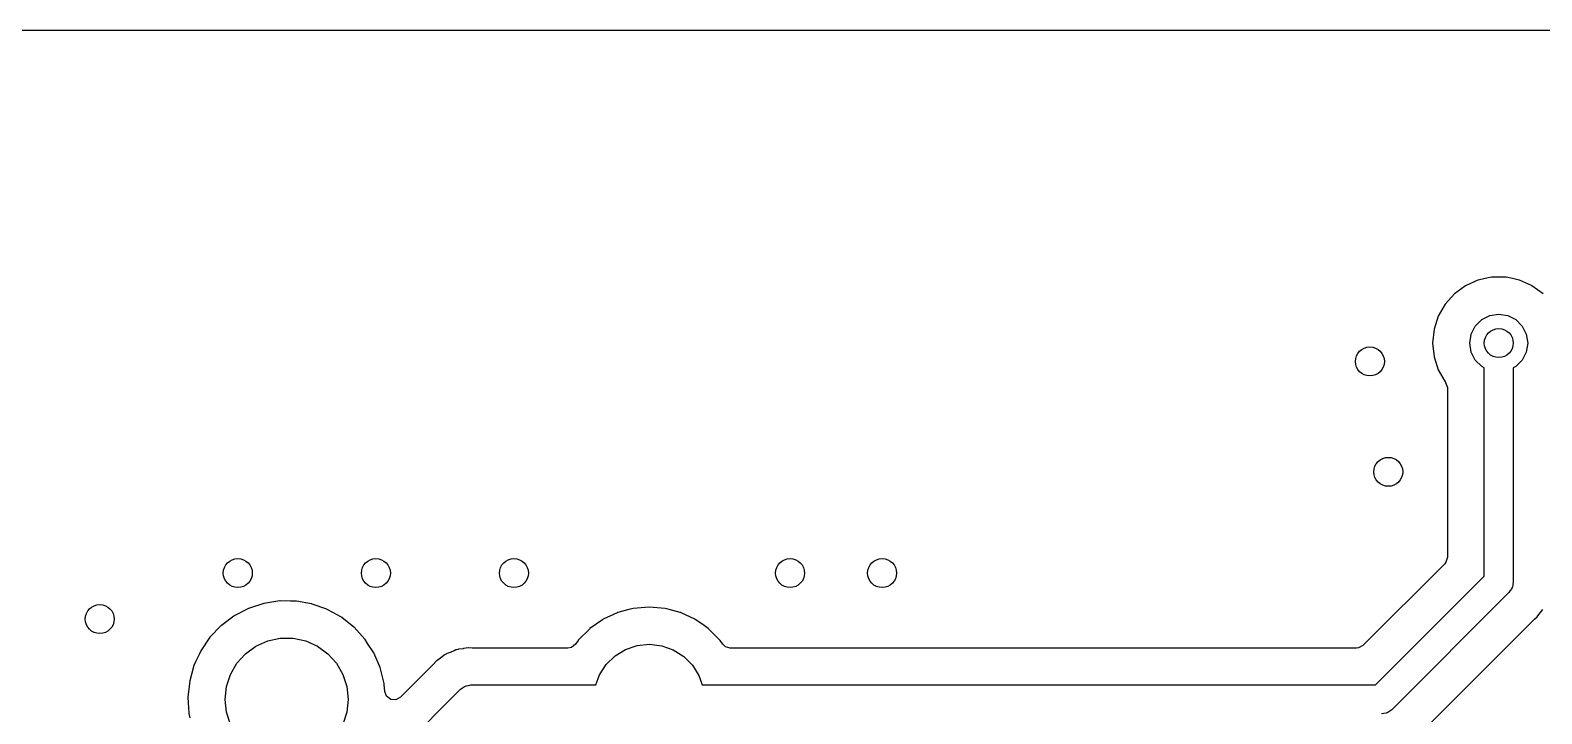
# Model space of a CAD drawing. Extents: x 4.34 to 6.68, y -4.43 to -2.89.
# Drawn here: x 4.823 to 5.644, y -3.262 to -2.891 of the extents above; entities that cross this region are included whole.
import ezdxf

# ---------------------------------------------------------------- set-up
doc = ezdxf.new("R2010")
doc.units = 0
doc.header["$MEASUREMENT"] = 0
doc.layers.add('BLACK', color=7, linetype='CONTINUOUS')

msp = doc.modelspace()

# ---------------------------------------------------------------- linework, layer by layer
at = {"layer": 'BLACK', "linetype": 'CONTINUOUS'}
for p, q in [((4.34604, -2.89091), (6.67612, -2.89091)), ((5.60309, -3.02976), (5.59701, -3.03418)), ((5.60333, -3.02966), (5.60309, -3.02976)), ((5.60972, -3.02681), (5.60333, -3.02966)), ((5.60333, -3.02966), (5.60333, -3.02966)), ((5.60996, -3.02671), (5.60972, -3.02681)), ((5.60972, -3.02681), (5.60972, -3.02681)), ((5.61364, -3.02592), (5.60996, -3.02671)), ((5.61706, -3.0252), (5.61364, -3.02592)), ((5.61732, -3.02514), (5.61706, -3.0252)), ((5.61706, -3.0252), (5.61706, -3.0252)), ((5.62484, -3.02514), (5.61732, -3.02514)), ((5.62509, -3.0252), (5.62484, -3.02514)), ((5.62851, -3.02592), (5.62509, -3.0252)), ((5.62509, -3.0252), (5.62509, -3.0252)), ((5.63219, -3.02671), (5.62851, -3.02592)), ((5.63243, -3.02681), (5.63219, -3.02671)), ((5.63882, -3.02966), (5.63243, -3.02681)), ((5.63243, -3.02681), (5.63243, -3.02681)), ((5.63906, -3.02976), (5.63882, -3.02966)), ((5.63882, -3.02966), (5.63882, -3.02966)), ((5.64514, -3.03418), (5.63906, -3.02976)), ((5.59701, -3.03418), (5.59198, -3.03977)), ((5.58822, -3.04628), (5.5859, -3.05343)), ((5.59198, -3.03977), (5.58822, -3.04628)), ((5.61182, -3.04817), (5.61621, -3.04593)), ((5.61621, -3.04593), (5.62108, -3.04516)), ((5.62108, -3.04516), (5.62594, -3.04593)), ((5.62594, -3.04593), (5.63033, -3.04817)), ((5.5859, -3.05343), (5.58511, -3.06091)), ((5.6061, -3.05604), (5.60834, -3.05165)), ((5.60834, -3.05165), (5.61182, -3.04817)), ((5.63033, -3.04817), (5.63382, -3.05165)), ((5.63382, -3.05165), (5.63605, -3.05604)), ((5.58511, -3.06091), (5.5859, -3.06839)), ((5.60533, -3.06091), (5.6061, -3.05604)), ((5.6061, -3.06578), (5.60533, -3.06091)), ((5.63605, -3.05604), (5.63682, -3.06091)), ((5.63682, -3.06091), (5.63605, -3.06578)), ((5.5859, -3.06839), (5.58822, -3.07554)), ((5.60834, -3.07017), (5.6061, -3.06578)), ((5.61182, -3.07365), (5.60834, -3.07017)), ((5.63382, -3.07017), (5.63033, -3.07365)), ((5.63605, -3.06578), (5.63382, -3.07017)), ((5.58822, -3.07554), (5.59198, -3.08205)), ((5.6132, -3.07436), (5.61182, -3.07365)), ((5.6132, -3.18765), (5.6132, -3.07436)), ((5.63033, -3.07365), (5.62895, -3.07436)), ((5.62895, -3.07436), (5.62895, -3.19092)), ((5.59198, -3.08205), (5.59215, -3.08224)), ((5.59215, -3.08224), (5.59223, -3.08236)), ((5.59223, -3.08236), (5.59317, -3.08499)), ((5.59317, -3.08499), (5.59318, -3.08527)), ((5.59318, -3.08527), (5.59318, -3.1773)), ((5.59318, -3.1773), (5.59239, -3.17998)), ((5.59173, -3.18081), (5.54727, -3.22527)), ((5.59239, -3.17998), (5.59173, -3.18081)), ((5.55411, -3.24674), (5.6132, -3.18765)), ((5.62827, -3.1939), (5.62816, -3.19434)), ((5.62851, -3.19351), (5.62827, -3.1939)), ((5.62865, -3.19221), (5.62851, -3.19351)), ((5.62895, -3.19092), (5.62865, -3.19221)), ((4.95891, -3.20107), (4.95021, -3.20241)), ((4.95911, -3.20108), (4.95891, -3.20107)), ((4.96479, -3.20115), (4.95911, -3.20108)), ((4.95911, -3.20108), (4.95911, -3.20108)), ((4.9677, -3.20118), (4.96479, -3.20115)), ((4.9679, -3.20122), (4.9677, -3.20118)), ((4.97616, -3.20269), (4.9679, -3.20122)), ((4.9679, -3.20122), (4.9679, -3.20122)), ((5.62664, -3.19648), (5.56293, -3.26019)), ((5.62734, -3.19537), (5.62664, -3.19648)), ((5.62816, -3.19434), (5.62734, -3.19537)), ((4.93389, -3.20932), (4.92718, -3.21436)), ((4.93405, -3.2092), (4.93389, -3.20932)), ((4.93389, -3.20932), (4.93389, -3.20932)), ((4.94185, -3.20514), (4.93405, -3.2092)), ((4.95021, -3.20241), (4.94185, -3.20514)), ((4.97636, -3.20272), (4.97616, -3.20269)), ((4.97616, -3.20269), (4.97616, -3.20269)), ((4.97655, -3.20279), (4.97636, -3.20272)), ((4.98446, -3.20559), (4.97655, -3.20279)), ((4.97655, -3.20279), (4.97655, -3.20279)), ((4.98465, -3.20566), (4.98446, -3.20559)), ((4.98446, -3.20559), (4.98446, -3.20559)), ((4.98807, -3.20755), (4.98465, -3.20566)), ((4.99199, -3.20971), (4.98807, -3.20755)), ((4.99235, -3.20991), (4.99199, -3.20971)), ((4.99251, -3.21004), (4.99235, -3.20991)), ((4.99909, -3.21524), (4.99251, -3.21004)), ((4.99251, -3.21004), (4.99251, -3.21004)), ((5.14213, -3.20752), (5.13459, -3.21104)), ((5.14233, -3.20743), (5.14213, -3.20752)), ((5.14213, -3.20752), (5.14213, -3.20752)), ((5.14254, -3.20737), (5.14233, -3.20743)), ((5.14856, -3.20576), (5.14254, -3.20737)), ((5.14254, -3.20737), (5.14254, -3.20737)), ((5.15078, -3.20516), (5.14856, -3.20576)), ((5.1595, -3.2044), (5.15078, -3.20516)), ((5.16822, -3.20516), (5.1595, -3.2044)), ((5.17044, -3.20576), (5.16822, -3.20516)), ((5.17646, -3.20737), (5.17044, -3.20576)), ((5.17667, -3.20743), (5.17646, -3.20737)), ((5.17646, -3.20737), (5.17646, -3.20737)), ((5.17687, -3.20752), (5.17667, -3.20743)), ((5.18441, -3.21104), (5.17687, -3.20752)), ((5.17687, -3.20752), (5.17687, -3.20752)), ((5.64044, -3.21104), (5.64196, -3.20971)), ((5.64196, -3.20971), (5.6434, -3.20766)), ((5.6434, -3.20766), (5.64356, -3.20745)), ((5.64356, -3.20745), (5.64493, -3.2057)), ((4.92702, -3.21448), (4.92094, -3.22084)), ((4.92718, -3.21436), (4.92702, -3.21448)), ((4.99925, -3.21536), (4.99909, -3.21524)), ((4.99909, -3.21524), (4.99909, -3.21524)), ((5.00517, -3.22187), (4.99925, -3.21536)), ((5.12723, -3.21615), (5.12104, -3.22234)), ((5.1274, -3.21602), (5.12723, -3.21615)), ((5.13422, -3.21125), (5.1274, -3.21602)), ((5.1274, -3.21602), (5.1274, -3.21602)), ((5.1344, -3.21113), (5.13422, -3.21125)), ((5.13422, -3.21125), (5.13422, -3.21125)), ((5.13459, -3.21104), (5.1344, -3.21113)), ((5.13459, -3.21104), (5.13459, -3.21104)), ((5.18461, -3.21113), (5.18441, -3.21104)), ((5.18441, -3.21104), (5.18441, -3.21104)), ((5.18862, -3.21394), (5.18461, -3.21113)), ((5.1916, -3.21602), (5.18862, -3.21394)), ((5.19178, -3.21615), (5.1916, -3.21602)), ((5.1916, -3.21602), (5.1916, -3.21602)), ((5.19796, -3.22234), (5.19178, -3.21615)), ((5.57778, -3.27365), (5.63999, -3.21144)), ((5.63999, -3.21144), (5.64024, -3.21121)), ((5.64024, -3.21121), (5.64044, -3.21104)), ((4.92094, -3.22084), (4.91599, -3.2281)), ((4.94026, -3.22974), (4.94592, -3.22563)), ((4.94592, -3.22563), (4.95231, -3.22279)), ((4.95231, -3.22279), (4.95915, -3.22133)), ((4.95915, -3.22133), (4.96615, -3.22133)), ((4.96615, -3.22133), (4.97299, -3.22279)), ((4.97299, -3.22279), (4.97938, -3.22563)), ((4.97938, -3.22563), (4.98504, -3.22974)), ((5.00528, -3.22204), (5.00517, -3.22187)), ((5.00662, -3.22411), (5.00528, -3.22204)), ((5.00528, -3.22204), (5.00528, -3.22204)), ((5.00995, -3.22925), (5.00662, -3.22411)), ((5.05845, -3.22702), (5.05595, -3.22732)), ((5.0587, -3.22698), (5.05845, -3.22702)), ((5.06118, -3.22655), (5.0587, -3.22698)), ((5.06148, -3.22657), (5.06118, -3.22655)), ((5.06345, -3.22671), (5.06148, -3.22657)), ((5.06148, -3.22657), (5.06148, -3.22657)), ((5.06379, -3.22672), (5.06345, -3.22671)), ((5.11539, -3.22672), (5.06379, -3.22672)), ((5.11727, -3.22635), (5.11539, -3.22672)), ((5.11945, -3.2246), (5.11727, -3.22635)), ((5.12091, -3.22251), (5.11945, -3.2246)), ((5.12104, -3.22234), (5.12091, -3.22251)), ((5.12091, -3.22251), (5.12091, -3.22251)), ((5.14673, -3.22747), (5.15306, -3.22531)), ((5.15306, -3.22531), (5.15971, -3.22461)), ((5.15971, -3.22461), (5.16635, -3.2254)), ((5.16635, -3.2254), (5.17265, -3.22765)), ((5.19809, -3.22251), (5.19796, -3.22234)), ((5.19955, -3.2246), (5.19809, -3.22251)), ((5.19809, -3.22251), (5.19809, -3.22251)), ((5.20093, -3.22593), (5.19955, -3.2246)), ((5.20361, -3.22672), (5.20093, -3.22593)), ((5.54377, -3.22672), (5.20361, -3.22672)), ((5.54482, -3.2266), (5.54377, -3.22672)), ((5.54727, -3.22527), (5.54482, -3.2266)), ((4.91336, -3.23376), (4.91228, -3.23608)), ((4.91505, -3.23013), (4.91336, -3.23376)), ((4.91599, -3.2281), (4.91505, -3.23013)), ((4.93208, -3.241), (4.93558, -3.23494)), ((4.93558, -3.23494), (4.94026, -3.22974)), ((4.98504, -3.22974), (4.98972, -3.23494)), ((4.98972, -3.23494), (4.99322, -3.241)), ((5.01345, -3.23732), (5.00995, -3.22925)), ((5.04387, -3.23376), (5.04244, -3.23537)), ((5.04407, -3.23353), (5.04387, -3.23376)), ((5.04387, -3.23376), (5.04387, -3.23376)), ((5.04431, -3.23337), (5.04407, -3.23353)), ((5.04432, -3.23337), (5.04431, -3.23337)), ((5.04614, -3.23211), (5.04432, -3.23337)), ((5.04635, -3.23196), (5.04614, -3.23211)), ((5.04708, -3.2314), (5.04635, -3.23196)), ((5.04811, -3.23061), (5.04708, -3.2314)), ((5.04835, -3.23043), (5.04811, -3.23061)), ((5.04811, -3.23061), (5.04811, -3.23061)), ((5.04862, -3.23031), (5.04835, -3.23043)), ((5.04871, -3.23025), (5.04862, -3.23031)), ((5.04929, -3.22993), (5.04871, -3.23025)), ((5.04939, -3.22988), (5.04929, -3.22993)), ((5.04963, -3.22971), (5.04939, -3.22988)), ((5.05035, -3.22944), (5.04963, -3.22971)), ((5.05199, -3.22882), (5.05035, -3.22944)), ((5.05223, -3.22872), (5.05199, -3.22882)), ((5.05364, -3.2281), (5.05223, -3.22872)), ((5.05453, -3.22771), (5.05364, -3.2281)), ((5.05482, -3.22766), (5.05453, -3.22771)), ((5.05492, -3.22763), (5.05482, -3.22766)), ((5.05557, -3.22745), (5.05492, -3.22763)), ((5.05567, -3.22743), (5.05557, -3.22745)), ((5.05595, -3.22732), (5.05567, -3.22743)), ((5.13625, -3.23565), (5.14103, -3.23097)), ((5.14103, -3.23097), (5.14673, -3.22747)), ((5.17265, -3.22765), (5.1783, -3.23123)), ((5.1783, -3.23123), (5.18301, -3.23598)), ((4.91228, -3.23608), (4.90993, -3.24456)), ((4.92992, -3.24765), (4.93208, -3.241)), ((4.99322, -3.241), (4.99538, -3.24765)), ((5.0156, -3.24585), (5.01345, -3.23732)), ((5.04224, -3.23557), (5.02442, -3.2534)), ((5.04244, -3.23537), (5.04224, -3.23557)), ((5.13064, -3.24674), (5.13263, -3.24127)), ((5.13263, -3.24127), (5.13625, -3.23565)), ((5.18301, -3.23598), (5.18656, -3.24165)), ((5.18656, -3.24165), (5.18833, -3.24674)), ((4.90993, -3.24456), (4.909, -3.2533)), ((4.92919, -3.25461), (4.92992, -3.24765)), ((4.98003, -3.3261), (5.05709, -3.24903)), ((4.99538, -3.24765), (4.99612, -3.25461)), ((5.01564, -3.24641), (5.0156, -3.24585)), ((5.01596, -3.2503), (5.01564, -3.24641)), ((5.01694, -3.25286), (5.01596, -3.2503)), ((5.05709, -3.24903), (5.05821, -3.24834)), ((5.05821, -3.24834), (5.05924, -3.24752)), ((5.05924, -3.24752), (5.05968, -3.24742)), ((5.05968, -3.24742), (5.06006, -3.24718)), ((5.06006, -3.24718), (5.06137, -3.24703)), ((5.06137, -3.24703), (5.06265, -3.24674)), ((5.06265, -3.24674), (5.13064, -3.24674)), ((5.18833, -3.24674), (5.55411, -3.24674)), ((4.909, -3.2533), (4.90901, -3.2535)), ((4.90901, -3.2535), (4.90901, -3.2535)), ((4.90901, -3.2535), (4.90917, -3.25623)), ((4.90917, -3.25623), (4.90951, -3.26208)), ((4.92992, -3.26157), (4.92919, -3.25461)), ((4.99612, -3.25461), (4.99538, -3.26157)), ((5.01917, -3.25454), (5.01694, -3.25286)), ((5.02196, -3.25474), (5.01917, -3.25454)), ((5.02442, -3.2534), (5.02196, -3.25474)), ((4.90951, -3.26208), (4.90955, -3.26228)), ((4.90955, -3.26228), (4.90955, -3.26228)), ((4.90955, -3.26228), (4.91005, -3.2645)), ((4.93208, -3.26822), (4.92992, -3.26157)), ((4.99538, -3.26157), (4.99322, -3.26822)), ((5.55866, -3.26219), (5.55737, -3.26249)), ((5.55996, -3.26205), (5.55866, -3.26219)), ((5.56035, -3.26181), (5.55996, -3.26205)), ((5.56079, -3.26171), (5.56035, -3.26181)), ((5.56182, -3.26089), (5.56079, -3.26171)), ((5.56293, -3.26019), (5.56182, -3.26089))]:
    msp.add_line(p, q, dxfattribs=at)
at = {"layer": 'BLACK'}
for centre in [(5.62108, -3.06091), (5.55108, -3.07091), (5.56108, -3.13091), (4.93608, -3.18591), (5.01108, -3.18591), (5.08608, -3.18591), (5.23608, -3.18591), (5.28608, -3.18591), (4.86108, -3.21091)]:
    msp.add_circle(centre, 0.00787, dxfattribs=at)

doc.saveas('drawing.dxf')
